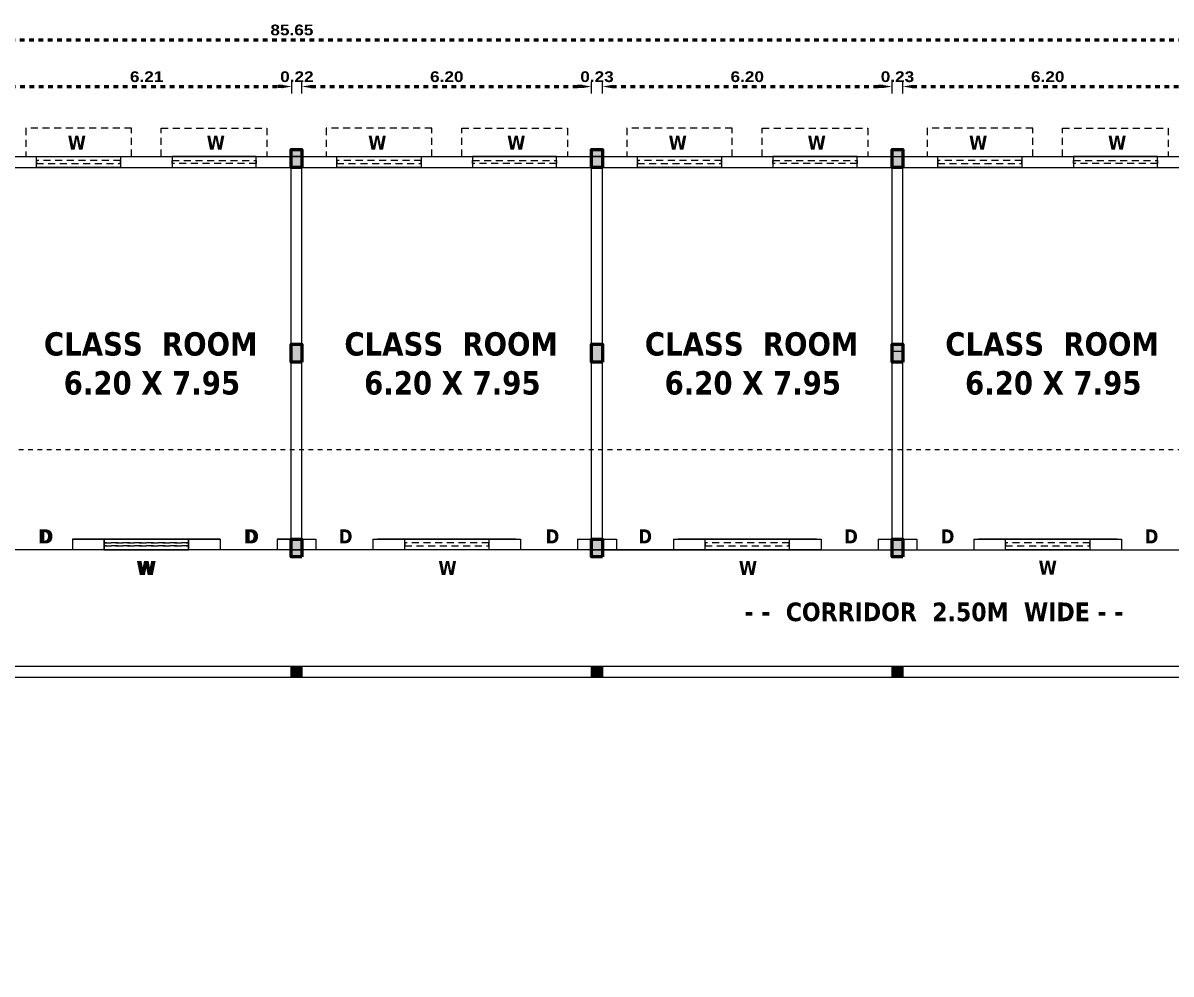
# Model space of a CAD drawing. Header units: metres. Extents: x 863 to 1571, y 626 to 804.
# Drawn here: x 904.85 to 929.42, y 727.69 to 748.03 of the extents above; entities that cross this region are included whole.
import ezdxf

# ---------------------------------------------------------------- set-up
doc = ezdxf.new("R2010")
doc.units = ezdxf.units.M
doc.header["$LTSCALE"] = 0.2
doc.header["$MEASUREMENT"] = 0
doc.header["$PDMODE"] = 2
for name, pattern in [('DASHDOT', [1, 0.5, -0.25, 0, -0.25]), ('DOT2', [0.125, 0, -0.125]), ('HIDDEN', [0.375, 0.25, -0.125])]:
    doc.linetypes.add(name, pattern=pattern)
doc.layers.get('0').update_dxf_attribs({"lineweight": 60})
doc.styles.get("Standard").update_dxf_attribs({"font": 'ariblk.ttf', "height": 0.23})
doc.styles.add('TXT', font='txt.shx')
doc.dimstyles.get("Standard").update_dxf_attribs({"dimtxt": 0.23, "dimasz": 0.2, "dimexe": 0.12, "dimexo": 0.0625, "dimgap": 0.09, "dimtad": 1, "dimtih": 1, "dimtoh": 1, "dimzin": 1, "dimdsep": 46, "dimtxsty": 'Standard', "dimcen": 0.09, "dimazin": 0, "dimtfac": 1, "dimtix": 1, "dimtofl": 0, "dimtmove": 0, "dimatfit": 0, "dimfxl": 0, "dimtolj": 1, "dimtzin": 0, "dimarcsym": 0})

# ---------------------------------------------------------------- blocks, each defined once
blk = doc.blocks.new('A$C650768DD')
blk.add_hatch(color=4).paths.add_polyline_path([(0, 0), (0.23, 0), (0.23, 0.38), (0, 0.38)])
at = {"color": 1}
blk.add_lwpolyline([(0, 0), (0.23, 0), (0.23, 0.38), (0, 0.38)], close=True, dxfattribs=at)
blk = doc.blocks.new('*D99')
at = {"color": 0, "lineweight": -2}
for p, q in [((904.393, 746.523), (904.393, 746.773)), ((910.608, 746.523), (910.608, 746.773))]:
    blk.add_line(p, q, dxfattribs=at)
at = {"linetype": 'DOT2'}
blk.add_line((904.593, 746.673), (910.408, 746.673), dxfattribs=at)
at = {"lineweight": -2}
for points in [[(904.593, 746.706), (904.593, 746.639), (904.393, 746.673)], [(910.408, 746.706), (910.408, 746.639), (910.608, 746.673)]]:
    blk.add_solid(points, dxfattribs=at)
at = {"layer": 'Defpoints', "color": 0, "lineweight": -2}
for p in [(910.608, 746.673), (904.393, 744.943), (910.608, 744.943)]:
    blk.add_point(p, dxfattribs=at)
at = {"color": 0, "lineweight": -2, "insert": (907.5, 746.882), "char_height": 0.23, "attachment_point": 5}
blk.add_mtext('\\A1;6.21', dxfattribs=at)
blk = doc.blocks.new('*D100')
at = {"color": 0, "lineweight": -2}
for p, q in [((910.608, 746.523), (910.608, 746.773)), ((910.823, 746.523), (910.823, 746.773))]:
    blk.add_line(p, q, dxfattribs=at)
at = {"linetype": 'DOT2'}
for p, q in [((910.408, 746.673), (910.208, 746.673)), ((911.023, 746.673), (911.223, 746.673))]:
    blk.add_line(p, q, dxfattribs=at)
at = {"lineweight": -2}
for points in [[(910.408, 746.706), (910.408, 746.639), (910.608, 746.673)], [(911.023, 746.706), (911.023, 746.639), (910.823, 746.673)]]:
    blk.add_solid(points, dxfattribs=at)
at = {"layer": 'Defpoints', "color": 0, "lineweight": -2}
for p in [(910.823, 746.673), (910.608, 744.943), (910.823, 744.943)]:
    blk.add_point(p, dxfattribs=at)
at = {"color": 0, "lineweight": -2, "insert": (910.715, 746.882), "char_height": 0.23, "attachment_point": 5}
blk.add_mtext('\\A1;0.22', dxfattribs=at)
blk = doc.blocks.new('*D101')
at = {"color": 0, "lineweight": -2}
for p, q in [((910.823, 746.523), (910.823, 746.773)), ((917.023, 746.523), (917.023, 746.773))]:
    blk.add_line(p, q, dxfattribs=at)
at = {"linetype": 'DOT2'}
blk.add_line((911.023, 746.673), (916.823, 746.673), dxfattribs=at)
at = {"lineweight": -2}
for points in [[(911.023, 746.706), (911.023, 746.639), (910.823, 746.673)], [(916.823, 746.706), (916.823, 746.639), (917.023, 746.673)]]:
    blk.add_solid(points, dxfattribs=at)
at = {"layer": 'Defpoints', "color": 0, "lineweight": -2}
for p in [(917.023, 746.673), (910.823, 744.943), (917.023, 744.943)]:
    blk.add_point(p, dxfattribs=at)
at = {"color": 0, "lineweight": -2, "insert": (913.923, 746.882), "char_height": 0.23, "attachment_point": 5}
blk.add_mtext('\\A1;6.20', dxfattribs=at)
blk = doc.blocks.new('*D102')
at = {"color": 0, "lineweight": -2}
for p, q in [((917.023, 746.523), (917.023, 746.773)), ((917.253, 746.523), (917.253, 746.773))]:
    blk.add_line(p, q, dxfattribs=at)
at = {"linetype": 'DOT2'}
for p, q in [((916.823, 746.673), (916.623, 746.673)), ((917.453, 746.673), (917.653, 746.673))]:
    blk.add_line(p, q, dxfattribs=at)
at = {"lineweight": -2}
for points in [[(916.823, 746.706), (916.823, 746.639), (917.023, 746.673)], [(917.453, 746.706), (917.453, 746.639), (917.253, 746.673)]]:
    blk.add_solid(points, dxfattribs=at)
at = {"layer": 'Defpoints', "color": 0, "lineweight": -2}
for p in [(917.253, 746.673), (917.023, 744.943), (917.253, 744.943)]:
    blk.add_point(p, dxfattribs=at)
at = {"color": 0, "lineweight": -2, "insert": (917.138, 746.882), "char_height": 0.23, "attachment_point": 5}
blk.add_mtext('\\A1;0.23', dxfattribs=at)
blk = doc.blocks.new('*D103')
at = {"color": 0, "lineweight": -2}
for p, q in [((917.253, 746.523), (917.253, 746.773)), ((923.453, 746.523), (923.453, 746.773))]:
    blk.add_line(p, q, dxfattribs=at)
at = {"linetype": 'DOT2'}
blk.add_line((917.453, 746.673), (923.253, 746.673), dxfattribs=at)
at = {"lineweight": -2}
for points in [[(917.453, 746.706), (917.453, 746.639), (917.253, 746.673)], [(923.253, 746.706), (923.253, 746.639), (923.453, 746.673)]]:
    blk.add_solid(points, dxfattribs=at)
at = {"layer": 'Defpoints', "color": 0, "lineweight": -2}
for p in [(923.453, 746.673), (917.253, 744.943), (923.453, 744.943)]:
    blk.add_point(p, dxfattribs=at)
at = {"color": 0, "lineweight": -2, "insert": (920.353, 746.882), "char_height": 0.23, "attachment_point": 5}
blk.add_mtext('\\A1;6.20', dxfattribs=at)
blk = doc.blocks.new('*D104')
at = {"color": 0, "lineweight": -2}
for p, q in [((923.453, 746.523), (923.453, 746.773)), ((923.683, 746.523), (923.683, 746.773))]:
    blk.add_line(p, q, dxfattribs=at)
at = {"linetype": 'DOT2'}
for p, q in [((923.253, 746.673), (923.053, 746.673)), ((923.883, 746.673), (924.083, 746.673))]:
    blk.add_line(p, q, dxfattribs=at)
at = {"lineweight": -2}
for points in [[(923.253, 746.706), (923.253, 746.639), (923.453, 746.673)], [(923.883, 746.706), (923.883, 746.639), (923.683, 746.673)]]:
    blk.add_solid(points, dxfattribs=at)
at = {"layer": 'Defpoints', "color": 0, "lineweight": -2}
for p in [(923.683, 746.673), (923.453, 744.943), (923.683, 744.943)]:
    blk.add_point(p, dxfattribs=at)
at = {"color": 0, "lineweight": -2, "insert": (923.568, 746.882), "char_height": 0.23, "attachment_point": 5}
blk.add_mtext('\\A1;0.23', dxfattribs=at)
blk = doc.blocks.new('*D105')
at = {"color": 0, "lineweight": -2}
for p, q in [((923.683, 746.523), (923.683, 746.773)), ((929.883, 746.523), (929.883, 746.773))]:
    blk.add_line(p, q, dxfattribs=at)
at = {"linetype": 'DOT2'}
blk.add_line((923.883, 746.673), (929.683, 746.673), dxfattribs=at)
at = {"lineweight": -2}
for points in [[(923.883, 746.706), (923.883, 746.639), (923.683, 746.673)], [(929.683, 746.706), (929.683, 746.639), (929.883, 746.673)]]:
    blk.add_solid(points, dxfattribs=at)
at = {"layer": 'Defpoints', "color": 0, "lineweight": -2}
for p in [(929.883, 746.673), (923.683, 744.943), (929.883, 744.943)]:
    blk.add_point(p, dxfattribs=at)
at = {"color": 0, "lineweight": -2, "insert": (926.783, 746.882), "char_height": 0.23, "attachment_point": 5}
blk.add_mtext('\\A1;6.20', dxfattribs=at)
blk = doc.blocks.new('*D115')
at = {"color": 0, "lineweight": -2}
for p, q in [((867.783, 747.523), (867.783, 747.773)), ((953.433, 747.523), (953.433, 747.773))]:
    blk.add_line(p, q, dxfattribs=at)
at = {"linetype": 'DOT2'}
blk.add_line((867.983, 747.673), (953.233, 747.673), dxfattribs=at)
at = {"lineweight": -2}
for points in [[(867.983, 747.706), (867.983, 747.639), (867.783, 747.673)], [(953.233, 747.706), (953.233, 747.639), (953.433, 747.673)]]:
    blk.add_solid(points, dxfattribs=at)
at = {"layer": 'Defpoints', "color": 0, "lineweight": -2}
for p in [(953.433, 747.673), (867.783, 745.173), (953.433, 734.263)]:
    blk.add_point(p, dxfattribs=at)
at = {"color": 0, "lineweight": -2, "insert": (910.608, 747.882), "char_height": 0.23, "attachment_point": 5}
blk.add_mtext('\\A1;85.65', dxfattribs=at)

msp = doc.modelspace()

# ---------------------------------------------------------------- hatches: boundary and pattern name
at = {"lineweight": -2}
h = msp.add_hatch(color=256, dxfattribs=at)
h.dxf.hatch_style = 1
h.paths.add_polyline_path([(910.823, 734.263), (910.593, 734.263), (910.593, 734.033), (910.823, 734.033)])
h = msp.add_hatch(color=256, dxfattribs=at)
h.dxf.hatch_style = 1
h.paths.add_polyline_path([(917.253, 734.263), (917.023, 734.263), (917.023, 734.033), (917.253, 734.033)])
h = msp.add_hatch(color=256, dxfattribs=at)
h.dxf.hatch_style = 1
h.paths.add_polyline_path([(923.683, 734.263), (923.453, 734.263), (923.453, 734.033), (923.683, 734.033)])

# ---------------------------------------------------------------- linework, layer by layer
for p, q in [((897.733, 745.173), (917.253, 745.173)), ((910.823, 745.173), (910.593, 745.173)), ((910.593, 745.173), (910.823, 745.173)), ((917.253, 745.173), (917.023, 745.173)), ((917.023, 745.173), (917.253, 745.173)), ((923.453, 745.173), (923.683, 745.173)), ((910.593, 736.993), (910.593, 744.943)), ((910.593, 736.993), (910.593, 744.943)), ((910.593, 736.763), (910.593, 744.943)), ((910.593, 736.993), (910.593, 744.943)), ((910.593, 736.993), (910.593, 744.943)), ((910.823, 736.993), (910.823, 744.943)), ((910.823, 736.993), (910.823, 744.943)), ((910.823, 736.763), (910.823, 744.943)), ((910.823, 736.993), (910.823, 744.943)), ((910.823, 736.993), (910.823, 744.943)), ((910.823, 736.763), (910.823, 744.943)), ((915.053, 744.943), (921.253, 744.943)), ((915.053, 744.943), (921.253, 744.943)), ((917.023, 736.763), (917.023, 744.943)), ((917.023, 736.993), (917.023, 744.943)), ((917.023, 736.993), (917.023, 744.943)), ((917.253, 736.763), (917.253, 744.943)), ((917.253, 736.993), (917.253, 744.943)), ((917.253, 736.993), (917.253, 744.943)), ((917.253, 736.763), (917.253, 744.943)), ((921.483, 744.943), (927.683, 744.943)), ((923.453, 736.993), (923.453, 744.943)), ((923.453, 736.993), (923.453, 744.943)), ((923.683, 736.993), (923.683, 744.943)), ((923.683, 736.993), (923.683, 744.943)), ((923.453, 741.008), (923.683, 741.008)), ((909.073, 736.993), (905.913, 736.993)), ((909.073, 736.993), (905.913, 736.993)), ((905.913, 736.993), (905.913, 736.763)), ((905.913, 736.993), (909.073, 736.993)), ((905.913, 736.993), (909.073, 736.993)), ((905.913, 736.993), (905.913, 736.763)), ((905.913, 736.993), (909.073, 736.993)), ((905.913, 736.993), (909.073, 736.993)), ((905.913, 736.993), (905.913, 736.763)), ((906.013, 736.993), (908.973, 736.993)), ((908.973, 736.993), (906.013, 736.993)), ((908.973, 736.993), (906.013, 736.993)), ((908.923, 736.993), (908.393, 736.993)), ((909.073, 736.993), (909.073, 736.763)), ((909.073, 736.993), (909.073, 736.763)), ((909.073, 736.993), (909.073, 736.763)), ((910.823, 736.993), (910.293, 736.993)), ((910.293, 736.993), (910.293, 736.763)), ((910.293, 736.993), (911.123, 736.993)), ((910.293, 736.993), (910.293, 736.763)), ((910.293, 736.993), (910.823, 736.993)), ((910.293, 736.993), (910.293, 736.763)), ((910.593, 736.993), (911.123, 736.993)), ((911.123, 736.993), (911.123, 736.763)), ((911.123, 736.993), (911.123, 736.763)), ((912.343, 736.993), (915.503, 736.993)), ((912.343, 736.993), (915.503, 736.993)), ((912.343, 736.993), (912.343, 736.763)), ((915.403, 736.993), (912.443, 736.993)), ((915.353, 736.993), (914.823, 736.993)), ((915.503, 736.993), (915.503, 736.763)), ((916.723, 736.993), (917.253, 736.993)), ((916.723, 736.993), (916.723, 736.763)), ((917.023, 736.993), (917.553, 736.993)), ((917.553, 736.993), (917.553, 736.763)), ((918.773, 736.993), (921.933, 736.993)), ((918.773, 736.993), (921.933, 736.993)), ((918.773, 736.993), (918.773, 736.763)), ((921.833, 736.993), (918.873, 736.993)), ((921.783, 736.993), (920.953, 736.993)), ((921.933, 736.993), (921.933, 736.763)), ((923.153, 736.993), (923.153, 736.763)), ((923.153, 736.993), (923.453, 736.993)), ((923.683, 736.993), (923.983, 736.993)), ((923.983, 736.993), (923.983, 736.763)), ((925.203, 736.993), (928.363, 736.993)), ((925.203, 736.993), (928.363, 736.993)), ((925.203, 736.993), (928.363, 736.993)), ((925.203, 736.993), (925.203, 736.763)), ((928.263, 736.993), (925.303, 736.993)), ((928.213, 736.993), (927.383, 736.993)), ((928.363, 736.993), (928.363, 736.763)), ((921.933, 736.763), (891.303, 736.763)), ((910.823, 736.763), (910.593, 736.763)), ((910.593, 736.763), (910.823, 736.763)), ((917.253, 736.763), (917.023, 736.763)), ((917.023, 736.763), (923.683, 736.763)), ((917.023, 736.763), (917.253, 736.763)), ((923.453, 736.763), (930.113, 736.763)), ((923.683, 736.763), (923.453, 736.763)), ((923.453, 736.763), (923.683, 736.763)), ((910.823, 734.033), (910.823, 734.033)), ((917.253, 734.033), (917.253, 734.033)), ((923.683, 734.033), (923.683, 734.033))]:
    msp.add_line(p, q, dxfattribs=at)
at = {"linetype": 'DASHDOT', "lineweight": -2}
msp.add_line((865.766, 738.906), (955.884, 738.906), dxfattribs=at)
at = {"linetype": 'HIDDEN', "lineweight": -2, "ltscale": 3}
for points in [[(907.173, 745.173), (907.173, 745.783), (904.913, 745.783), (904.913, 745.173)], [(907.813, 745.173), (907.813, 745.783), (910.073, 745.783), (910.073, 745.173)], [(913.603, 745.173), (913.603, 745.783), (911.343, 745.783), (911.343, 745.173)], [(914.243, 745.173), (914.243, 745.783), (916.503, 745.783), (916.503, 745.173)], [(920.033, 745.173), (920.033, 745.783), (917.773, 745.783), (917.773, 745.173)], [(920.673, 745.173), (920.673, 745.783), (922.933, 745.783), (922.933, 745.173)], [(926.463, 745.173), (926.463, 745.783), (924.203, 745.783), (924.203, 745.173)], [(927.103, 745.173), (927.103, 745.783), (929.363, 745.783), (929.363, 745.173)]]:
    msp.add_lwpolyline(points, dxfattribs=at)
at = {"lineweight": -2}
for points in [[(934.113, 734.033), (878.923, 734.033), (878.922, 712.443), (867.783, 712.443), (867.783, 734.033), (867.783, 745.173), (953.433, 745.173), (953.433, 734.263), (956.079, 734.263), (956.079, 724.853), (953.433, 724.853), (953.433, 713.943), (919.681, 713.943), (919.681, 725.082), (934.113, 725.082)], [(905.143, 745.173), (906.943, 745.173), (906.943, 744.943), (905.143, 744.943)], [(909.843, 745.173), (908.043, 745.173), (908.043, 744.943), (909.843, 744.943)], [(911.573, 745.173), (913.373, 745.173), (913.373, 744.943), (911.573, 744.943)], [(916.273, 745.173), (914.473, 745.173), (914.473, 744.943), (916.273, 744.943)], [(918.003, 745.173), (919.803, 745.173), (919.803, 744.943), (918.003, 744.943)], [(922.703, 745.173), (920.903, 745.173), (920.903, 744.943), (922.703, 744.943)], [(924.433, 745.173), (926.233, 745.173), (926.233, 744.943), (924.433, 744.943)], [(929.133, 745.173), (927.333, 745.173), (927.333, 744.943), (929.133, 744.943)], [(953.203, 714.173), (919.911, 714.173), (919.911, 724.852), (934.343, 724.852), (934.343, 734.263), (878.693, 734.263), (878.692, 712.673), (868.013, 712.673), (868.013, 734.033), (868.013, 744.943), (953.203, 744.943), (953.203, 734.033), (955.849, 734.033), (955.849, 725.083), (953.203, 725.083)], [(906.593, 736.763), (908.393, 736.763), (908.393, 736.993), (906.593, 736.993)], [(906.593, 736.763), (908.393, 736.763), (908.393, 736.993), (906.593, 736.993)], [(908.393, 736.763), (906.593, 736.763), (906.593, 736.993), (908.393, 736.993)], [(908.393, 736.763), (906.593, 736.763), (906.593, 736.993), (908.393, 736.993)], [(908.393, 736.763), (906.593, 736.763), (906.593, 736.993), (908.393, 736.993)], [(908.393, 736.763), (906.593, 736.763), (906.593, 736.993), (908.393, 736.993)], [(914.823, 736.763), (913.023, 736.763), (913.023, 736.993), (914.823, 736.993)], [(914.823, 736.763), (913.023, 736.763), (913.023, 736.993), (914.823, 736.993)], [(921.253, 736.763), (919.453, 736.763), (919.453, 736.993), (921.253, 736.993)], [(921.253, 736.763), (919.453, 736.763), (919.453, 736.993), (921.253, 736.993)], [(927.683, 736.763), (925.883, 736.763), (925.883, 736.993), (927.683, 736.993)], [(927.683, 736.763), (925.883, 736.763), (925.883, 736.993), (927.683, 736.993)], [(910.593, 734.263), (910.823, 734.263), (910.823, 734.033), (910.593, 734.033)], [(917.023, 734.263), (917.253, 734.263), (917.253, 734.033), (917.023, 734.033)], [(923.453, 734.263), (923.683, 734.263), (923.683, 734.033), (923.453, 734.033)]]:
    msp.add_lwpolyline(points, close=True, dxfattribs=at)
at = {"linetype": 'HIDDEN', "lineweight": -2, "ltscale": 3}
for points in [[(905.143, 745.025), (906.943, 745.025), (906.943, 745.091), (905.143, 745.091)], [(909.843, 745.025), (908.043, 745.025), (908.043, 745.091), (909.843, 745.091)], [(911.573, 745.025), (913.373, 745.025), (913.373, 745.091), (911.573, 745.091)], [(916.273, 745.025), (914.473, 745.025), (914.473, 745.091), (916.273, 745.091)], [(918.003, 745.025), (919.803, 745.025), (919.803, 745.091), (918.003, 745.091)], [(922.703, 745.025), (920.903, 745.025), (920.903, 745.091), (922.703, 745.091)], [(924.433, 745.025), (926.233, 745.025), (926.233, 745.091), (924.433, 745.091)], [(929.133, 745.025), (927.333, 745.025), (927.333, 745.091), (929.133, 745.091)], [(906.593, 736.911), (908.393, 736.911), (908.393, 736.845), (906.593, 736.845)], [(908.393, 736.911), (906.593, 736.911), (906.593, 736.845), (908.393, 736.845)], [(908.393, 736.911), (906.593, 736.911), (906.593, 736.845), (908.393, 736.845)], [(914.823, 736.911), (913.023, 736.911), (913.023, 736.845), (914.823, 736.845)], [(921.253, 736.911), (919.453, 736.911), (919.453, 736.845), (921.253, 736.845)], [(927.683, 736.911), (925.883, 736.911), (925.883, 736.845), (927.683, 736.845)]]:
    msp.add_lwpolyline(points, close=True, dxfattribs=at)
at = {"lineweight": -2}
for points in [[(908.973, 736.993), (906.013, 736.993)], [(908.973, 736.993), (906.013, 736.993)], [(906.013, 736.993), (908.973, 736.993)], [(906.013, 736.993), (908.973, 736.993)], [(906.013, 736.993), (908.973, 736.993)], [(906.013, 736.993), (908.973, 736.993)], [(912.443, 736.993), (915.403, 736.993)], [(912.443, 736.993), (915.403, 736.993)], [(918.873, 736.993), (921.833, 736.993)], [(918.873, 736.993), (921.833, 736.993)], [(925.303, 736.993), (928.263, 736.993)], [(925.303, 736.993), (928.263, 736.993)]]:
    msp.add_lwpolyline(points, dxfattribs=at)

# ---------------------------------------------------------------- block references
at = {"lineweight": -2, "xscale": -1}
for p in [(910.823, 744.943), (910.823, 744.943), (910.823, 744.943), (917.253, 744.943), (917.253, 744.943), (923.683, 744.943), (910.823, 740.778), (910.823, 740.778), (910.823, 740.778), (917.253, 740.778), (917.253, 740.778), (923.683, 740.778), (910.823, 736.613), (910.823, 736.613), (910.823, 736.613), (917.253, 736.613), (917.253, 736.613), (923.683, 736.613), (923.683, 736.613)]:
    msp.add_blockref('A$C650768DD', p, dxfattribs=at)

# ---------------------------------------------------------------- texts
at = {"lineweight": -2, "style": 'TXT'}
for s, insert, char_height, width, attachment_point in [('{\\fTahoma|b1|i0|c0|p34;W}', (905.81, 745.324), 0.3, 35.65845, 7), ('{\\fTahoma|b1|i0|c0|p34;W}', (909.175, 745.324), 0.3, 35.65845, 9), ('{\\fTahoma|b1|i0|c0|p34;W}', (912.24, 745.324), 0.3, 35.65845, 7), ('{\\fTahoma|b1|i0|c0|p34;W}', (915.605, 745.324), 0.3, 35.65845, 9), ('{\\fTahoma|b1|i0|c0|p34;W}', (918.67, 745.324), 0.3, 35.65845, 7), ('{\\fTahoma|b1|i0|c0|p34;W}', (922.035, 745.324), 0.3, 35.65845, 9), ('{\\fTahoma|b1|i0|c0|p34;W}', (925.1, 745.324), 0.3, 35.65845, 7), ('{\\fTahoma|b1|i0|c0|p34;W}', (928.465, 745.324), 0.3, 35.65845, 9), ('{\\fTahoma|b1|i0|c0|p34;\\W2.72503; \\W1;CLASS  ROOM\\P{\\W4.782534; }6.20 X 7.95}', (904.742, 740.074), 0.5, 5.79384, 7), ('{\\fTahoma|b1|i0|c0|p34;\\W2.72503; \\W1;CLASS  ROOM\\P{\\W4.782534; }6.20 X 7.95}', (911.172, 740.074), 0.5, 5.79384, 7), ('{\\fTahoma|b1|i0|c0|p34;\\W2.72503; \\W1;CLASS  ROOM\\P{\\W4.782534; }6.20 X 7.95}', (917.602, 740.074), 0.5, 5.79384, 7), ('{\\fTahoma|b1|i0|c0|p34;\\W2.72503; \\W1;CLASS  ROOM\\P{\\W4.782534; }6.20 X 7.95}', (924.032, 740.074), 0.5, 5.79384, 7), ('{\\fTahoma|b1|i0|c0|p34;D}', (905.181, 737.199), 0.3, 35.65845, 1), ('{\\fTahoma|b1|i0|c0|p34;D}', (905.209, 737.199), 0.3, 35.65845, 1), ('{\\fTahoma|b1|i0|c0|p34;D}', (909.875, 737.199), 0.3, 35.65845, 3), ('{\\fTahoma|b1|i0|c0|p34;D}', (909.902, 737.199), 0.3, 35.65845, 3), ('{\\fTahoma|b1|i0|c0|p34;D}', (911.611, 737.199), 0.3, 35.65845, 1), ('{\\fTahoma|b1|i0|c0|p34;D}', (916.332, 737.199), 0.3, 35.65845, 3), ('{\\fTahoma|b1|i0|c0|p34;D}', (918.022, 737.199), 0.3, 35.65845, 1), ('{\\fTahoma|b1|i0|c0|p34;D}', (922.721, 737.199), 0.3, 35.65845, 3), ('{\\fTahoma|b1|i0|c0|p34;D}', (924.493, 737.199), 0.3, 35.65845, 1), ('{\\fTahoma|b1|i0|c0|p34;D}', (929.152, 737.199), 0.3, 35.65845, 3), ('{\\fTahoma|b1|i0|c0|p34;W}', (907.281, 736.224), 0.3, 35.65845, 7), ('{\\fTahoma|b1|i0|c0|p34;W}', (907.704, 736.224), 0.3, 35.65845, 9), ('{\\fTahoma|b1|i0|c0|p34;W}', (907.704, 736.224), 0.3, 35.65845, 9), ('{\\fTahoma|b1|i0|c0|p34;W}', (907.704, 736.224), 0.3, 35.65845, 9), ('{\\fTahoma|b1|i0|c0|p34;W}', (914.134, 736.224), 0.3, 35.65845, 9), ('{\\fTahoma|b1|i0|c0|p34;W}', (914.134, 736.224), 0.3, 35.65845, 9), ('{\\fTahoma|b1|i0|c0|p34;W}', (920.564, 736.224), 0.3, 35.65845, 9), ('{\\fTahoma|b1|i0|c0|p34;W}', (926.979, 736.528), 0.3, 35.65845, 3), ('{\\fTahoma|b1|i0|c0|p34;\\W7.16567;  \\W1;- -  CORRIDOR  2.50M  WIDE - -}', (917.938, 735.227), 0.4, 13.35651, 7)]:
    msp.add_mtext(s, dxfattribs=dict(at, insert=insert, char_height=char_height, width=width, attachment_point=attachment_point))

# ---------------------------------------------------------------- dimensions: what is measured, and where the dimension line sits
at = {"lineweight": -2}
for base, p1, p2, override, picture, middle in [((953.433, 747.673), (867.783, 745.173), (953.433, 734.263), {"dimtxt": 0.21, "dimexe": 0.1, "dimclrd": 256, "dimfxl": 0.15, "dimlwd": 65535, "dimarcsym": 2}, '*D115', (910.608, 747.882)), ((910.607772, 746.672748), (904.392773, 744.942746), (910.607772, 744.942748), {"dimtxt": 0.21, "dimexe": 0.1, "dimclrd": 256, "dimtmove": 1, "dimfxl": 0.15, "dimlwd": 65535, "dimarcsym": 2}, '*D99', (907.500272, 746.88167)), ((910.822771657, 746.672747527), (910.607771657, 744.942747527), (910.822771657, 744.942747527), {"dimtxt": 0.21, "dimexe": 0.1, "dimclrd": 256, "dimtmove": 1, "dimfxl": 0.15, "dimlwd": 65535, "dimarcsym": 2}, '*D100', (910.715271657, 746.881669764)), ((917.023, 746.673), (910.823, 744.943), (917.023, 744.943), {"dimtxt": 0.21, "dimexe": 0.1, "dimclrd": 256, "dimtmove": 1, "dimfxl": 0.15, "dimlwd": 65535, "dimarcsym": 2}, '*D101', (913.923, 746.882)), ((917.253, 746.673), (917.023, 744.943), (917.253, 744.943), {"dimtxt": 0.21, "dimexe": 0.1, "dimclrd": 256, "dimtmove": 1, "dimfxl": 0.15, "dimlwd": 65535, "dimarcsym": 2}, '*D102', (917.138, 746.882)), ((923.453, 746.673), (917.253, 744.943), (923.453, 744.943), {"dimtxt": 0.21, "dimexe": 0.1, "dimclrd": 256, "dimtmove": 1, "dimfxl": 0.15, "dimlwd": 65535, "dimarcsym": 2}, '*D103', (920.353, 746.882)), ((923.683, 746.673), (923.453, 744.943), (923.683, 744.943), {"dimtxt": 0.21, "dimexe": 0.1, "dimclrd": 256, "dimtmove": 1, "dimfxl": 0.15, "dimlwd": 65535, "dimarcsym": 2}, '*D104', (923.568, 746.882)), ((929.883, 746.673), (923.683, 744.943), (929.883, 744.943), {"dimtxt": 0.21, "dimexe": 0.1, "dimclrd": 256, "dimtmove": 1, "dimfxl": 0.15, "dimlwd": 65535, "dimarcsym": 2}, '*D105', (926.783, 746.882))]:
    dim = msp.add_linear_dim(base=base, p1=p1, p2=p2, dimstyle='Standard', override=override, dxfattribs=at)
    dim.commit()
    dim.dimension.update_dxf_attribs({"geometry": picture, "text_midpoint": middle})

doc.saveas('drawing.dxf')
